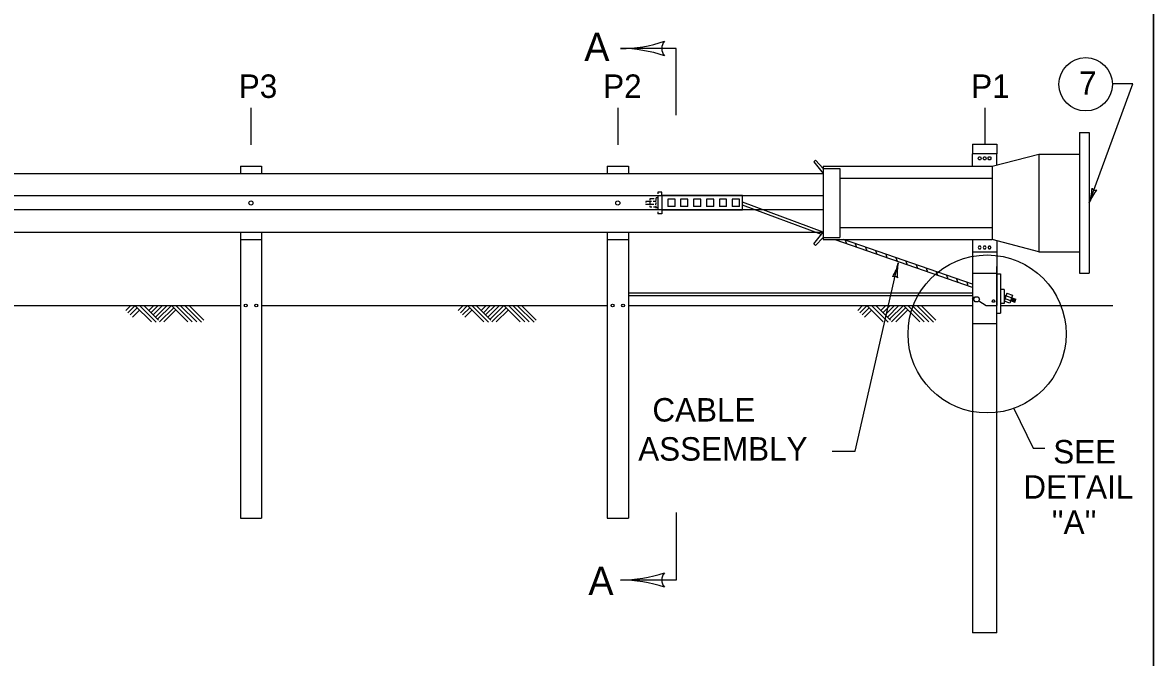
# Model space of a CAD drawing. Extents: x 1007 to 1035.5, y 1000.5 to 1021.5.
# Drawn here: x 1025.87 to 1035.5, y 1010.87 to 1016.28 of the extents above; entities that cross this region are included whole.
import ezdxf

# ---------------------------------------------------------------- set-up
doc = ezdxf.new("R2010")
doc.units = 0
for name, color, linetype in [('1', 7, 'Continuous'), ('10', 7, 'Continuous'), ('11', 7, 'Continuous'), ('5', 7, 'Continuous'), ('6', 7, 'Continuous'), ('7', 7, 'Continuous'), ('8', 7, 'Continuous')]:
    doc.layers.add(name, color=color, linetype=linetype)

msp = doc.modelspace()

# ---------------------------------------------------------------- linework, layer by layer
at = {"layer": '1'}
for p, q in [((1031.4348, 1016.0589), (1030.9603, 1016.0589)), ((1031.4348, 1015.4918), (1031.4348, 1016.0589)), ((1034.954, 1014.7423), (1035.3258, 1015.7579)), ((1035.3258, 1015.7579), (1035.158, 1015.7579)), ((1034.871, 1015.3423), (1034.954, 1015.3423)), ((1033.9587, 1015.0548), (1033.9587, 1015.1608)), ((1034.1259, 1015.0548), (1034.5247, 1015.1588)), ((1034.1662, 1015.0653), (1034.1662, 1015.1608)), ((1034.5247, 1015.1589), (1034.871, 1015.1589)), ((1032.6878, 1014.8023), (1008.2176, 1014.8023)), ((1032.6878, 1014.6823), (1008.3461, 1014.6823)), ((1033.9587, 1014.4297), (1033.9587, 1014.3237)), ((1034.5247, 1014.3256), (1034.1259, 1014.4297)), ((1034.1662, 1014.4192), (1034.1662, 1014.3237)), ((1034.5247, 1014.3255), (1034.871, 1014.3255)), ((1032.9593, 1012.6252), (1033.3272, 1014.2301)), ((1034.871, 1014.1422), (1034.954, 1014.1422)), ((1034.3098, 1012.9907), (1034.4747, 1012.6511)), ((1032.765, 1012.6252), (1032.9593, 1012.6252)), ((1034.4747, 1012.6511), (1034.5748, 1012.6511)), ((1031.4348, 1012.103), (1031.4348, 1011.527)), ((1031.4348, 1011.527), (1030.9603, 1011.527))]:
    msp.add_line(p, q, dxfattribs=at)
for centre, radius in [((1034.9233, 1015.7536), 0.2274), ((1034.0836, 1013.625), 0.6735)]:
    msp.add_circle(centre, radius, dxfattribs=at)
for centre, radius, start, end in [((1030.9603, 1017.2308), 1.1719, 270, 288.66878), ((1031.406, 1016.0588), 0.0938, 138.7746, 220.89129), ((1030.9603, 1017.2308), 1.1719, 269.98778, 270), ((1030.9603, 1014.887), 1.1719, 71.34716, 89.99389), ((1034.5869, 1014.8766), 0.3909, 339.89301, 358.56179), ((1035.3211, 1014.6079), 0.3909, 141.24017, 159.8869), ((1035.0051, 1014.8818), 0.0313, 208.66761, 290.7843), ((1034.5869, 1014.8766), 0.3909, 339.88079, 339.89301), ((1032.9461, 1014.3174), 0.3909, 328.43557, 347.0823), ((1033.7082, 1014.1427), 0.3909, 167.08841, 185.75719), ((1033.7082, 1014.1427), 0.3909, 167.07619, 167.08841), ((1033.2939, 1014.0852), 0.0313, 35.86301, 117.9797), ((1030.9603, 1012.6989), 1.1719, 270, 288.66878), ((1031.406, 1011.5269), 0.0938, 138.7746, 220.89129), ((1030.9603, 1012.6989), 1.1719, 269.98778, 270), ((1030.9603, 1010.3551), 1.1719, 71.34716, 89.99389)]:
    msp.add_arc(centre, radius, start, end, dxfattribs=at)
at = {"layer": '10'}
msp.add_line((1035.5, 1021.5), (1035.5, 1000.5), dxfattribs=at)
at = {"layer": '11'}
msp.add_lwpolyline([(1007, 1000.5), (1035.5, 1000.5), (1035.5, 1021.5), (1007, 1021.5)], close=True, dxfattribs=at)
at = {"layer": '5'}
for p, q in [((1027.8125, 1015.5543), (1027.8125, 1015.2363)), ((1030.9378, 1015.5543), (1030.9378, 1015.2363)), ((1034.0629, 1015.5543), (1034.0629, 1015.2363)), ((1033.9583, 1015.2438), (1034.1666, 1015.2438)), ((1033.9583, 1014.3237), (1033.9583, 1013.9435)), ((1034.1666, 1014.3237), (1034.1666, 1013.8677)), ((1033.9584, 1014.1421), (1034.1666, 1014.1421)), ((1034.1666, 1014.1365), (1034.198, 1014.1365)), ((1034.198, 1014.1365), (1034.198, 1013.803)), ((1034.2522, 1013.9715), (1034.2282, 1013.9037)), ((1034.2336, 1013.9535), (1034.2339, 1013.9268)), ((1034.2401, 1013.951), (1034.2402, 1013.9376)), ((1033.9583, 1013.9251), (1033.9676, 1013.9375)), ((1033.9583, 1013.9251), (1033.9583, 1011.0771)), ((1033.9584, 1013.9434), (1033.9758, 1013.9322)), ((1034.0122, 1013.9087), (1034.0758, 1013.8677)), ((1034.2883, 1013.9206), (1034.2884, 1013.9078)), ((1034.296, 1013.9318), (1034.2963, 1013.9051)), ((1034.3032, 1013.9292), (1034.3035, 1013.9025)), ((1034.3112, 1013.9261), (1034.3114, 1013.8994)), ((1034.3189, 1013.9237), (1034.3192, 1013.8969)), ((1034.1666, 1013.803), (1034.198, 1013.803)), ((1034.1649, 1013.7109), (1033.9583, 1013.7109)), ((1034.1662, 1011.0771), (1033.9587, 1011.0771))]:
    msp.add_line(p, q, dxfattribs=at)
for centre in [(1027.7678, 1013.8677), (1027.8573, 1013.8677), (1030.893, 1013.8677), (1030.9825, 1013.8677)]:
    msp.add_circle(centre, 0.0124, dxfattribs=at)
at = {"layer": '6'}
for p, q in [((1031.2248, 1014.7548), (1031.1768, 1014.7548)), ((1031.1768, 1014.7548), (1031.1768, 1014.7458)), ((1031.1768, 1014.7358), (1031.1768, 1014.7298)), ((1031.2438, 1014.7298), (1031.1768, 1014.7298)), ((1031.2128, 1014.7698), (1031.2128, 1014.7788)), ((1031.2128, 1014.7788), (1031.2468, 1014.7788)), ((1031.2128, 1014.7218), (1031.2128, 1014.7618)), ((1031.2648, 1014.7548), (1031.2378, 1014.7548)), ((1031.2648, 1014.7298), (1031.2568, 1014.7298)), ((1031.2578, 1014.7788), (1031.2648, 1014.7788)), ((1031.2648, 1014.7618), (1031.2648, 1014.7848)), ((1031.2798, 1014.7848), (1031.2648, 1014.7848)), ((1031.2648, 1014.7338), (1031.2648, 1014.7468)), ((1031.2648, 1014.6988), (1031.2648, 1014.7178)), ((1031.2128, 1014.7058), (1031.2128, 1014.7138)), ((1031.2288, 1014.7058), (1031.2128, 1014.7058)), ((1031.2648, 1014.7058), (1031.2418, 1014.7058)), ((1031.2798, 1014.6998), (1031.2648, 1014.6998))]:
    msp.add_line(p, q, dxfattribs=at)
at = {"layer": '7'}
for p, q in [((1034.871, 1015.3423), (1034.871, 1014.1423)), ((1034.954, 1015.3423), (1034.954, 1014.1423)), ((1033.9583, 1015.2438), (1033.9583, 1015.1608)), ((1034.1666, 1015.2438), (1034.1666, 1015.1608)), ((1032.6228, 1015.1058), (1032.6088, 1015.0918)), ((1032.6878, 1015.0358), (1032.6228, 1015.1058)), ((1034.1662, 1015.1608), (1033.9587, 1015.1608)), ((1034.5247, 1015.1588), (1034.5247, 1014.3256)), ((1027.723, 1015.0548), (1027.723, 1014.9918)), ((1027.723, 1015.0548), (1027.902, 1015.0548)), ((1027.902, 1015.0548), (1027.902, 1014.9918)), ((1030.8483, 1015.0548), (1030.8483, 1014.9918)), ((1030.8483, 1015.0548), (1031.0273, 1015.0548)), ((1031.0273, 1015.0548), (1031.0273, 1014.9918)), ((1032.6088, 1015.0918), (1032.6878, 1014.9918)), ((1032.6878, 1015.0548), (1032.6878, 1014.4297)), ((1032.6878, 1015.0548), (1034.1259, 1015.0548)), ((1032.6878, 1015.0358), (1032.8288, 1015.0358)), ((1032.8288, 1015.0358), (1032.8288, 1014.4487)), ((1034.1259, 1015.0548), (1034.1259, 1014.4297)), ((1008.2593, 1014.9918), (1032.6878, 1014.9918)), ((1032.8288, 1014.9528), (1034.1259, 1014.9528)), ((1031.3628, 1014.7738), (1031.3628, 1014.7108)), ((1031.4248, 1014.7738), (1031.3628, 1014.7738)), ((1031.4248, 1014.7108), (1031.4248, 1014.7738)), ((1031.4728, 1014.7738), (1031.4728, 1014.7108)), ((1031.5348, 1014.7738), (1031.4728, 1014.7738)), ((1031.5348, 1014.7108), (1031.5348, 1014.7738)), ((1031.5828, 1014.7738), (1031.5828, 1014.7108)), ((1031.6448, 1014.7738), (1031.5828, 1014.7738)), ((1031.6448, 1014.7108), (1031.6448, 1014.7738)), ((1031.6928, 1014.7738), (1031.6928, 1014.7108)), ((1031.7548, 1014.7738), (1031.6928, 1014.7738)), ((1031.7548, 1014.7108), (1031.7548, 1014.7738)), ((1031.8028, 1014.7738), (1031.8028, 1014.7108)), ((1031.8648, 1014.7738), (1031.8028, 1014.7738)), ((1031.8648, 1014.7108), (1031.8648, 1014.7738)), ((1031.9748, 1014.7738), (1031.9128, 1014.7738)), ((1031.9128, 1014.7738), (1031.9128, 1014.7108)), ((1031.9748, 1014.7108), (1031.9748, 1014.7738)), ((1031.4248, 1014.7108), (1031.3628, 1014.7108)), ((1031.5348, 1014.7108), (1031.4728, 1014.7108)), ((1031.6448, 1014.7108), (1031.5828, 1014.7108)), ((1031.7548, 1014.7108), (1031.6928, 1014.7108)), ((1031.8648, 1014.7108), (1031.8028, 1014.7108)), ((1031.9748, 1014.7108), (1031.9128, 1014.7108)), ((1032.8288, 1014.5317), (1034.1259, 1014.5317)), ((1008.3993, 1014.4917), (1032.6878, 1014.4917)), ((1027.723, 1014.4917), (1027.723, 1013.8677)), ((1027.723, 1014.4297), (1027.902, 1014.4297)), ((1027.902, 1014.4917), (1027.902, 1013.8677)), ((1030.8483, 1014.4917), (1030.8483, 1013.8677)), ((1030.8483, 1014.4297), (1031.0273, 1014.4297)), ((1031.0273, 1014.4917), (1031.0273, 1013.8677)), ((1032.6088, 1014.3927), (1032.6878, 1014.4917)), ((1032.6878, 1014.4487), (1032.6228, 1014.3787)), ((1032.6878, 1014.4487), (1032.8288, 1014.4487)), ((1032.6878, 1014.4297), (1034.1259, 1014.4297)), ((1033.9583, 1014.0223), (1032.7888, 1014.4282)), ((1032.7978, 1014.4283), (1032.7989, 1014.4244)), ((1033.9583, 1014.0491), (1032.8608, 1014.4297)), ((1032.6228, 1014.3787), (1032.6088, 1014.3927)), ((1032.8747, 1014.4249), (1032.8856, 1014.3952)), ((1032.9606, 1014.3948), (1032.9722, 1014.365)), ((1033.0472, 1014.3646), (1033.0579, 1014.3348)), ((1033.1339, 1014.3354), (1033.1445, 1014.3046)), ((1033.2195, 1014.3052), (1033.2302, 1014.2744)), ((1033.3062, 1014.275), (1033.3168, 1014.2452)), ((1033.3918, 1014.2448), (1033.4035, 1014.215)), ((1034.1662, 1014.3237), (1033.9587, 1014.3237)), ((1033.4785, 1014.2156), (1033.4892, 1014.1848)), ((1033.5652, 1014.1854), (1033.5758, 1014.1546)), ((1033.6508, 1014.1552), (1033.6615, 1014.1254)), ((1034.1666, 1011.0771), (1034.1666, 1014.2011)), ((1033.7375, 1014.125), (1033.7481, 1014.0952)), ((1033.8231, 1014.0958), (1033.8348, 1014.065)), ((1033.9098, 1014.0656), (1033.9204, 1014.0348)), ((1031.0273, 1013.9747), (1033.9583, 1013.9747)), ((1031.0273, 1013.9538), (1033.9583, 1013.9538)), ((1034.229, 1014.0047), (1034.2, 1014.005)), ((1034.229, 1014.0047), (1034.2278, 1013.8857)), ((1034.2285, 1013.9555), (1034.3275, 1013.9205)), ((1034.2522, 1013.9715), (1034.3003, 1013.9545)), ((1034.3003, 1013.9545), (1034.2763, 1013.8867)), ((1024.7768, 1013.8677), (1027.723, 1013.8677)), ((1026.7881, 1013.8677), (1026.7461, 1013.8257)), ((1026.8261, 1013.8677), (1026.7648, 1013.8063)), ((1026.8441, 1013.8483), (1026.7834, 1013.7877)), ((1026.8241, 1013.8677), (1026.9641, 1013.7283)), ((1026.8621, 1013.8677), (1027.0054, 1013.7243)), ((1026.8994, 1013.8677), (1027.0248, 1013.743)), ((1026.9848, 1013.8677), (1026.9421, 1013.8257)), ((1027.0221, 1013.8677), (1026.9608, 1013.8063)), ((1027.0601, 1013.8677), (1026.9801, 1013.7877)), ((1027.0974, 1013.8677), (1026.9988, 1013.769)), ((1027.1354, 1013.8677), (1027.0174, 1013.7503)), ((1027.1541, 1013.849), (1027.0334, 1013.7283)), ((1027.1354, 1013.8677), (1027.2754, 1013.7283)), ((1027.1734, 1013.8677), (1027.3128, 1013.7283)), ((1027.2108, 1013.8677), (1027.3508, 1013.7283)), ((1027.2488, 1013.8677), (1027.3921, 1013.7243)), ((1027.2861, 1013.8677), (1027.4114, 1013.743)), ((1027.902, 1013.8677), (1030.8483, 1013.8677)), ((1029.6197, 1013.8677), (1029.5777, 1013.8257)), ((1029.6577, 1013.8677), (1029.5963, 1013.8063)), ((1029.6757, 1013.8483), (1029.615, 1013.7877)), ((1029.6557, 1013.8677), (1029.7957, 1013.7283)), ((1029.6937, 1013.8677), (1029.837, 1013.7243)), ((1029.731, 1013.8677), (1029.8563, 1013.743)), ((1029.8163, 1013.8677), (1029.7737, 1013.8257)), ((1029.8537, 1013.8677), (1029.7923, 1013.8063)), ((1029.8917, 1013.8677), (1029.8117, 1013.7877)), ((1029.929, 1013.8677), (1029.8303, 1013.769)), ((1029.967, 1013.8677), (1029.849, 1013.7503)), ((1029.9857, 1013.849), (1029.865, 1013.7283)), ((1029.967, 1013.8677), (1030.107, 1013.7283)), ((1030.005, 1013.8677), (1030.1443, 1013.7283)), ((1030.0423, 1013.8677), (1030.1823, 1013.7283)), ((1030.0803, 1013.8677), (1030.2237, 1013.7243)), ((1030.1177, 1013.8677), (1030.243, 1013.743)), ((1031.0273, 1013.8677), (1033.9583, 1013.8677)), ((1033.0234, 1013.8677), (1032.9814, 1013.8257)), ((1033.0614, 1013.8677), (1033, 1013.8063)), ((1033.0794, 1013.8483), (1033.0187, 1013.7877)), ((1033.0594, 1013.8677), (1033.1994, 1013.7283)), ((1033.0974, 1013.8677), (1033.2407, 1013.7243)), ((1033.1347, 1013.8677), (1033.26, 1013.743)), ((1033.22, 1013.8677), (1033.1774, 1013.8257)), ((1033.2574, 1013.8677), (1033.196, 1013.8063)), ((1033.2954, 1013.8677), (1033.2154, 1013.7877)), ((1033.3327, 1013.8677), (1033.234, 1013.769)), ((1033.3707, 1013.8677), (1033.2527, 1013.7503)), ((1033.3894, 1013.849), (1033.2687, 1013.7283)), ((1033.3707, 1013.8677), (1033.5107, 1013.7283)), ((1033.4087, 1013.8677), (1033.548, 1013.7283)), ((1033.446, 1013.8677), (1033.586, 1013.7283)), ((1033.484, 1013.8677), (1033.6274, 1013.7243)), ((1033.5214, 1013.8677), (1033.6467, 1013.743)), ((1034.0758, 1013.8677), (1034.1666, 1013.8677)), ((1034.198, 1013.8677), (1035.1554, 1013.8677)), ((1034.2278, 1013.8857), (1034.1988, 1013.886)), ((1034.2282, 1013.9291), (1034.3192, 1013.8969)), ((1034.2763, 1013.8867), (1034.2282, 1013.9037)), ((1034.3192, 1013.8969), (1034.3275, 1013.9205)), ((1026.8628, 1013.829), (1026.8028, 1013.769)), ((1027.1734, 1013.8303), (1027.0708, 1013.7283)), ((1029.6943, 1013.829), (1029.6343, 1013.769)), ((1030.005, 1013.8303), (1029.9023, 1013.7283)), ((1033.098, 1013.829), (1033.038, 1013.769)), ((1033.4087, 1013.8303), (1033.306, 1013.7283))]:
    msp.add_line(p, q, dxfattribs=at)
for points in [[(1034.0069, 1015.1228), (1034.0139, 1015.1348), (1034.0279, 1015.1348), (1034.0339, 1015.1228), (1034.0279, 1015.1108), (1034.0139, 1015.1108)], [(1034.0489, 1015.1228), (1034.0559, 1015.1348), (1034.0699, 1015.1348), (1034.0759, 1015.1228), (1034.0699, 1015.1108), (1034.0559, 1015.1108)], [(1034.0899, 1015.1228), (1034.0969, 1015.1348), (1034.1109, 1015.1348), (1034.1169, 1015.1228), (1034.1109, 1015.1108), (1034.0969, 1015.1108)], [(1034.0069, 1014.3617), (1034.0139, 1014.3497), (1034.0279, 1014.3497), (1034.0339, 1014.3617), (1034.0279, 1014.3737), (1034.0139, 1014.3737)], [(1034.0489, 1014.3617), (1034.0559, 1014.3497), (1034.0699, 1014.3497), (1034.0759, 1014.3617), (1034.0699, 1014.3737), (1034.0559, 1014.3737)], [(1034.0899, 1014.3617), (1034.0969, 1014.3497), (1034.1109, 1014.3497), (1034.1169, 1014.3617), (1034.1109, 1014.3737), (1034.0969, 1014.3737)], [(1033.969, 1013.9207), (1033.982, 1013.9427), (1034.007, 1013.9427), (1034.019, 1013.9207), (1034.007, 1013.8997), (1033.982, 1013.8997)], [(1034.1253, 1013.9055), (1034.1318, 1013.9165), (1034.1443, 1013.9165), (1034.1503, 1013.9055), (1034.1443, 1013.895), (1034.1318, 1013.895)]]:
    msp.add_lwpolyline(points, close=True, dxfattribs=at)
for centre in [(1027.8121, 1014.7422), (1030.9373, 1014.7422)]:
    msp.add_circle(centre, 0.0176, dxfattribs=at)
at = {"layer": '8'}
for p, q in [((1031.2798, 1014.8348), (1031.2798, 1014.8198)), ((1031.3128, 1014.8348), (1031.2798, 1014.8348)), ((1031.3128, 1014.8048), (1031.3128, 1014.8348)), ((1031.2798, 1014.7998), (1031.2798, 1014.6888)), ((1031.9998, 1014.8048), (1031.3128, 1014.8048)), ((1031.3128, 1014.8048), (1031.3128, 1014.6798)), ((1031.9998, 1014.6798), (1031.9998, 1014.8048)), ((1032.6878, 1014.4943), (1031.9998, 1014.7498)), ((1032.6728, 1014.4727), (1031.9998, 1014.7228)), ((1031.2798, 1014.6657), (1031.2798, 1014.6497)), ((1031.3128, 1014.6497), (1031.2798, 1014.6497)), ((1031.3128, 1014.6798), (1031.3128, 1014.6497)), ((1031.9998, 1014.6798), (1031.3128, 1014.6798)), ((1027.723, 1013.8677), (1027.723, 1012.0546)), ((1027.902, 1013.8677), (1027.902, 1012.0546)), ((1030.8483, 1013.8677), (1030.8483, 1012.0546)), ((1031.0273, 1013.8677), (1031.0273, 1012.0546)), ((1027.723, 1012.0546), (1027.902, 1012.0546)), ((1027.837, 1012.0546), (1027.902, 1012.0546)), ((1030.8483, 1012.0546), (1031.0273, 1012.0546)), ((1030.9623, 1012.0546), (1031.0273, 1012.0546))]:
    msp.add_line(p, q, dxfattribs=at)

# ---------------------------------------------------------------- texts
at = {"layer": '1'}
for s, p in [('7', (1034.8669, 1015.6645)), ('SEE', (1034.6474, 1012.5207)), ('DETAIL', (1034.3923, 1012.2207)), ("''A''", (1034.6332, 1011.9207))]:
    msp.add_text(s, height=0.2, dxfattribs=at).set_placement(p)
at = {"layer": '6'}
for s, p in [('P3', (1027.7092, 1015.6378)), ('P2', (1030.8133, 1015.6378)), ('P1', (1033.9484, 1015.6378)), ('CABLE', (1031.2323, 1012.8782)), (' ASSEMBLY', (1031.0375, 1012.545))]:
    msp.add_text(s, height=0.2, dxfattribs=at).set_placement(p)
at = {"layer": '7'}
for p in [(1030.6523, 1015.9528), (1030.6871, 1011.4002)]:
    msp.add_text('A', height=0.24, dxfattribs=at).set_placement(p)

doc.saveas('drawing.dxf')
